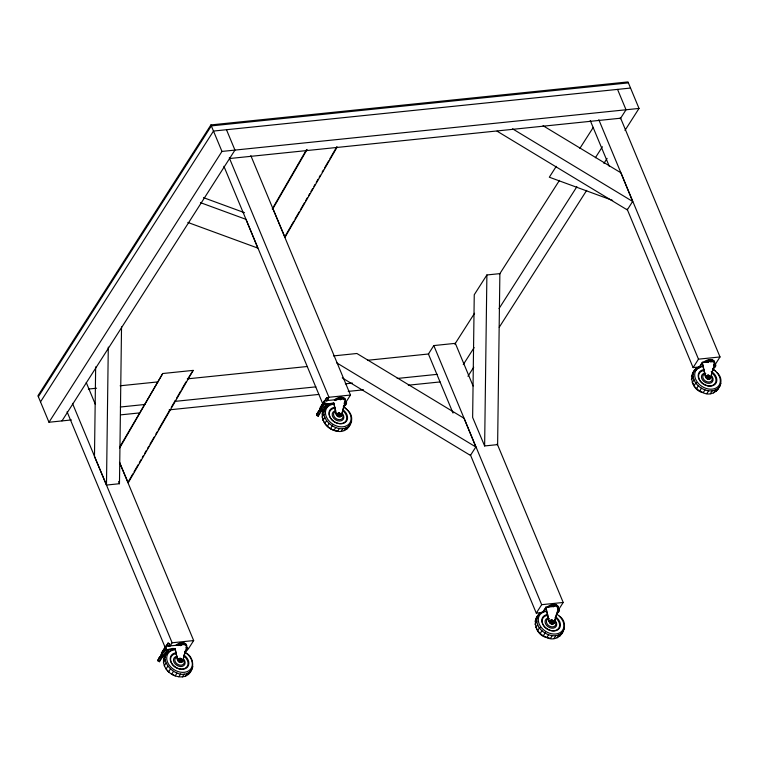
<?xml version="1.0" encoding="UTF-8"?>
<svg xmlns="http://www.w3.org/2000/svg" width="759" height="759" viewBox="0 0 759 759"><rect width="100%" height="100%" fill="white"/><g stroke="black" fill="none" stroke-linecap="round" stroke-linejoin="round"><path stroke-width="1.14" d="M95.662 366.882L94.477 456.538L106.478 485.058L119.467 483.72L121.535 326.882M106.478 485.058L108.29 347.091M484.631 445.95L486.889 274.967L499.877 273.629L497.619 444.613L484.631 445.95L472.639 417.431L474.252 294.748L486.889 274.967M185.452 652.655C196.268 657.702 194.683 675.501 182.397 676.867C167.853 677.73 156.231 661.174 168.925 649.78A19.696 14.639 32.6 0 0 162.559 656.791L159.409 661.725L157.806 660.747L160.955 655.823A19.487 14.487 32.6 0 1 166.553 649.182M191.913 669.495C180.139 686.089 150.263 655.387 173.963 649.41M178.868 659.59L178.877 659.267A4.867 2.913 -1.5 0 1 181.875 659.951L181.354 660.909L180.31 661.051A1.584 1.176 32.6 0 1 178.792 659.467L178.887 659.315M349.064 411.748C356.085 419.727 347.945 433.56 337.575 431.292C324.416 429.452 316.266 414.31 327.651 404.281A19.696 14.639 32.6 0 0 321.285 411.293L318.135 416.217L316.531 415.249L319.681 410.315A19.487 14.487 32.6 0 1 326.047 403.304M350.639 423.996C340.563 438.474 313.106 416.179 328.609 405.183M337.594 414.091L337.603 413.769A4.867 2.913 -1.5 0 1 340.601 414.442L340.079 415.401L339.036 415.543A1.584 1.176 32.6 0 1 337.518 413.959L337.613 413.807A1.603 1.195 32.6 0 0 339.14 415.391L339.083 412.858A1.603 1.195 32.6 0 1 340.601 414.423A1.603 1.195 32.6 0 1 339.14 415.391A4.791 1.423 -77.6 0 0 339.083 412.858M559.392 616.099C571.442 624.439 559.933 644.192 546.784 637.569C533.273 634.828 530.532 613.215 545.55 611.09M563.501 631.184C554.459 643.215 531.755 629.173 537.837 615.644M717.046 372.669C727.388 381.559 715.206 398.987 703.176 392.716C689.665 389.974 686.923 368.362 701.933 366.246M719.893 386.331C710.851 398.371 688.147 384.329 694.229 370.79M344.169 406.312A6.565 2.998 -22.6 0 0 345.307 401.464L341.417 415.581A2.818 2.087 32.6 0 1 338.77 416.871A2.818 2.087 32.6 0 1 336.209 414.281L333.808 403.01L324.899 404.253L333.581 403.361M557.03 613.5A6.565 2.998 -22.6 0 0 558.169 608.652L554.279 622.769A2.818 2.087 32.6 0 1 551.632 624.059A2.818 2.087 32.6 0 1 549.07 621.469L545.835 607.978L543.283 611.972M713.792 365.705L714.561 363.808L710.661 377.916A2.818 2.087 32.6 0 1 708.024 379.206A2.818 2.087 32.6 0 1 705.462 376.625L702.217 363.125L699.03 368.115M556.319 614.619L554.279 622.769M712.293 371.844L712.701 369.775M174.864 648.86L166.174 649.751L175.082 648.509L177.483 659.789A2.818 2.087 32.6 0 0 180.044 662.37A2.818 2.087 32.6 0 0 182.691 661.08L185.348 650.786M182.691 661.08L186.581 646.972A6.565 2.998 -22.6 0 1 185.443 651.81M341.417 415.581L344.074 405.287M190.111 672.313L191.126 669.552M348.836 426.814L349.842 424.044M561.698 634.002L562.372 632.152M718.09 389.149L718.764 387.308M163.621 651.488L158.289 659.637L163.621 651.488L165.576 649.989M160.965 655.453L162.075 653.328M319.672 410.173L317.015 414.139L321.778 406.558L324.302 404.49M319.691 409.945L321.778 406.558M119.552 447.317L162.72 373.523L193.175 370.383L128.195 482.819L119.675 462.677M119.628 448.076L162.72 373.523M272.244 208.953L306.475 149.722M307.139 149.457L272.908 208.687L285.014 237.301L336.996 147.35M128.717 481.035L132.844 473.872M134.03 471.832L138.166 464.679M139.343 462.629L141.117 459.565M142.303 457.525L143.479 455.476M144.665 453.436L146.43 450.372M147.616 448.322L148.802 446.283M149.978 444.233L154.115 437.08M155.889 434.015L157.066 431.966M158.252 429.926L170.063 409.481M171.24 407.441L175.376 400.278M176.562 398.238L180.699 391.084M181.875 389.035L186.012 381.881M284.938 236.542L293.799 221.211M294.976 219.161L299.112 212.008M300.298 209.968L304.435 202.805M305.611 200.765L307.386 197.701M308.571 195.651L309.748 193.611M310.934 191.562L312.699 188.498M313.884 186.458L315.061 184.409M316.247 182.369L318.021 179.295M319.197 177.255L320.383 175.206M322.158 172.141L323.334 170.101M324.52 168.052L328.647 160.899M329.833 158.859L336.92 146.591M164.978 647.949L163.109 651.175L165.633 647.228M166.259 646.241L168.118 643.025L169.722 643.993L168.327 646.412M323.704 402.45L321.835 405.667L323.723 402.706M324.985 400.743L326.844 397.517L328.448 398.494L327.053 400.904M332.679 425.078L330.412 428.702M545.541 632.266L543.273 635.89M624.98 130.415L639.021 108.433L627.987 81.915L210.926 124.922L37.95 395.743L48.984 422.251L71.403 419.945M38.358 396.71L211.334 125.89L628.386 82.883M40.512 401.881L213.488 131.06L630.539 88.053M48.984 422.251L221.97 151.43L639.021 108.433M61.982 420.913L234.958 150.092L226.476 129.723M187.786 378.817L193.175 370.383M186.316 647.313A6.565 2.998 -22.6 0 0 185.519 644.4L165.661 646.307L161.382 653.006L161.876 655.064M168.118 643.025L161.733 653.176L162.141 654.884M158.612 658.907L163.062 652.066M163.157 652.626L164.229 650.947M345.459 400.875A6.565 2.998 -22.6 0 0 344.244 398.902L324.387 400.799L320.108 407.498L320.602 409.556M320.459 407.668L324.283 401.682L324.899 404.253M324.33 401.464L326.844 397.517M168.47 645.966L169.722 643.993M317.338 413.399L321.266 407.175M320.203 409.338L322.347 405.98M322.954 405.448L320.279 409.632L320.934 409.129M322.537 406.625L323.609 404.945M169.741 646.535L172.132 642.788L193.668 640.568L119.486 462.354M326.55 401.018L328.951 397.27L350.487 395.05L250.821 155.614M166.933 653.603L168.128 651.725M163.441 659.543L165.234 656.725M326.854 406.226L323.173 411.274M163.375 662.645L165.168 659.827M322.158 414.044L323.96 411.217M171.695 650.283L172.967 648.29M322.091 417.146L323.894 414.329M164.248 665.88L166.05 663.062M322.973 420.382L324.776 417.564M166.022 669.03L167.824 666.212M324.748 423.522L326.55 420.704M168.555 671.867L170.358 669.049M177.483 659.789L175.082 648.509M327.281 426.359L329.083 423.541M180.262 658.546L181.486 659.324L181.657 660.596A1.603 1.195 32.6 0 1 179.096 659.96A1.603 1.195 32.6 0 1 180.357 658.328A4.791 1.423 -77.6 0 1 180.405 660.899C178.374 655.055 185.576 662.522 178.792 659.467A1.584 1.176 32.6 0 1 180.234 658.518L180.357 658.357A1.603 1.195 32.6 0 1 181.686 660.539L180.101 660.975M336.209 414.281L333.808 403.01M171.686 674.201L173.488 671.383M188.279 649.002L193.668 640.568M345.696 402.545L350.487 395.05M175.196 675.889L176.999 673.062M333.922 430.381L335.725 427.564M178.849 676.791L180.651 673.973M337.575 431.292L339.377 428.474M182.397 676.867L184.2 674.049M341.123 431.368L342.926 428.541M185.594 676.108L187.397 673.28M191.723 668.613L192.919 666.734M188.232 674.552L190.025 671.734M344.32 430.6L346.123 427.782M350.449 423.105L351.645 421.226M346.948 429.044L348.751 426.226M473.094 385.989L455.343 343.343L433.806 345.573L428.418 354.007L453 413.038M556.281 166.325L549.326 177.208L612.655 200.433M454.783 344.225L474.574 313.249M499.46 274.274L559.468 180.338M579.885 148.356L593.291 127.37M463.265 364.605L474.119 347.613M499.005 308.638L576.878 186.714M595.388 157.739L602.409 146.743M620.283 118.765L626.033 109.77L617.551 89.401M467.952 376.255L473.701 367.261M499.232 327.281L586.679 190.376M603.917 163.394L607.105 158.394M333.476 355.914L356.901 353.495L464.091 418.313L475.827 446.975L470.438 455.409L342.252 377.897M543.046 125.719L620.909 172.796L632.645 201.458L627.257 209.892L497.05 131.155M470.295 454.584L536.281 613.12L541.67 604.686L563.206 602.466L497.211 443.93M627.105 209.076L693.1 367.603L698.489 359.168L720.016 356.948L620.35 117.512M539.715 613.414L536.034 618.462M692.426 373.618L696.107 368.561M535.019 621.232L536.822 618.405M691.411 376.379L693.214 373.561M697.54 368.883L698.735 367.005M534.953 624.334L536.755 621.517M542.875 611.887L545.93 607.096L557.106 606.09A6.565 2.998 -22.6 0 1 558.32 608.063M691.345 379.481L693.147 376.663M698.659 367.992L702.322 362.252L713.488 361.237A6.565 2.998 -22.6 0 1 714.712 363.21M535.835 627.57L537.638 624.752M692.227 382.716L694.03 379.898M537.609 630.71L539.412 627.892M694.001 385.857L695.794 383.039M540.142 633.547L541.945 630.729M696.534 388.703L698.337 385.876M549.07 621.469L545.93 607.096M705.462 376.625L702.322 362.252M708.289 377.878A1.584 1.176 32.6 0 1 706.771 376.293L706.866 376.141A1.565 1.157 32.6 0 1 708.27 375.373L708.337 375.193A4.791 1.423 -77.6 0 1 708.384 377.735C710.993 379.007 708.403 373.001 708.261 376.616M553.15 621.109L553.178 622.38L551.689 622.655A1.565 1.157 32.6 0 1 550.455 621.279L550.465 620.957A4.867 2.913 -1.5 0 1 553.463 621.63L550.379 621.147A1.584 1.176 32.6 0 1 551.821 620.198L551.945 620.046A1.603 1.195 32.6 0 1 553.273 622.228L551.897 622.731A1.584 1.176 32.6 0 1 550.379 621.147L550.474 620.995A1.565 1.157 32.6 0 1 551.736 620.198L553.15 621.109L553.245 622.285A1.603 1.195 32.6 0 1 550.683 621.649A1.603 1.195 32.6 0 1 551.945 620.008A4.791 1.423 -77.6 0 1 551.992 622.589L551.869 621.469M559.013 609.022L563.206 602.466M715.234 364.443L720.016 356.948M699.665 391.037L701.468 388.219M546.784 637.569L548.586 634.752M703.176 392.716L704.978 389.898M550.436 638.48L552.239 635.663M706.828 393.627L708.631 390.809M553.985 638.556L555.787 635.729M710.377 393.703L712.179 390.885M557.182 637.788L558.985 634.97M713.574 392.934L715.376 390.117M562.704 631.232L564.506 628.414M719.703 385.449L720.898 383.57M559.81 636.232L561.613 633.414M716.202 391.388L718.005 388.561M159.399 657.512L161.553 655.14M164.447 656.782L165.699 655.292M345.279 401.464L344.833 401.805A5.93 2.713 -22.6 0 1 343.808 406.179M558.14 608.652L557.694 608.993A5.93 2.713 -22.6 0 1 556.67 613.367M694.305 371.379L696.06 370.345M181.562 645.321L180.433 645.653L180.225 645.141M329.491 404.67L331.617 404.158M339.615 415.856L338.808 415.875M229.569 158.527L620.644 118.205M88.338 389.073L96.583 388.219M120.14 385.79L157.834 381.91M187.283 378.874L307.433 366.483M367.508 360.288L428.759 353.969M120.368 407.014L145.111 404.462M174.561 401.426L315.905 386.853M345.354 383.817L352.423 383.086M397.185 378.475L437.231 374.339M120.871 414.841L139.722 412.896M169.172 409.86L318.771 394.433M348.21 391.397L363.523 389.822M408.285 385.202L440.097 381.929M693.1 367.603L699.893 366.901M536.281 613.12L541.945 612.532M324.805 407.222L326.968 407.004M322.158 410.126L324.33 409.907M321.93 410.477L324.102 410.258M695.652 382.783L696.734 382.669M166.079 652.731L168.242 652.503M162.35 655.748L165.604 655.406M163.213 655.985L165.377 655.767M539.26 627.627L540.342 627.522M552.173 623.111L551.461 623.006M706.771 376.293L709.855 376.787A4.867 2.913 -1.5 0 0 706.866 376.141A1.565 1.157 32.6 0 0 708.081 377.802C710.282 378.627 710.026 375.316 708.128 375.344M337.594 413.978L337.518 413.959A1.584 1.176 32.6 0 1 338.96 413.01L340.487 414.803L338.827 415.467M339.007 414.281L340.487 414.594L340.288 413.921M338.875 413.01L340.212 413.816M551.85 620.226L553.074 621.004M203.459 197.634L244.54 212.71M200.461 202.644L245.982 219.342L257.832 248.098L187.834 222.425M512.534 128.821L632.645 201.458M336.541 362.745L475.827 446.975M319.681 410.315L321.285 411.293M160.955 655.823L162.559 656.791M713.432 369.491L715.775 371.246M343.4 406.568L348.428 411.036M118.575 481.604L119.467 483.72M713.745 364.206L713.963 364.718A5.93 2.713 -22.6 0 0 714.342 363.874M711.989 361.369L712.208 361.882M710.737 361.388L710.946 361.901M598.813 119.732L698.489 359.168M590.246 120.52L609.354 166.43M556.632 606.422L556.84 606.934M552.931 606.488L553.15 607.001M433.806 345.573L541.67 604.686M343.77 399.234L343.988 399.746M340.07 399.3L340.288 399.813M229.284 157.834L328.951 397.27M210.926 124.922L221.97 151.43M223.896 166.278L323.106 404.613M86.26 382.545L95.368 404.414M72.466 403.352L172.132 642.788M67.077 411.786L165.377 647.939M708.194 361.977L708.403 362.489M324.387 400.799L325.127 403.892M165.661 646.307L166.401 649.4M165.557 647.18L166.174 649.751M182.91 660.728A2.818 2.087 32.6 0 1 180.272 662.019A1.252 0.93 32.6 0 1 178.374 660.605M180.272 662.019A2.818 2.087 32.6 0 1 177.71 659.438M186.363 646.288A5.93 2.713 -22.6 0 1 186.363 647.038M185.262 645.254A5.93 2.713 -22.6 0 1 185.983 645.672M186.116 647.304A5.93 2.713 -22.6 0 1 185.082 651.687M179.949 645.482A5.446 2.495 -22.6 0 1 181.287 645.065M178.45 645.558A5.446 2.495 -22.6 0 1 185.139 644.875M159.409 661.725A19.696 14.639 32.6 0 1 159.997 660.216M160.367 659.514A19.696 14.639 32.6 0 1 165.785 654.713M157.806 660.747A19.487 14.487 32.6 0 1 161.335 655.482M184.655 652.171A13.757 10.228 32.6 0 1 189.57 670.197A13.757 10.228 32.6 0 1 169.21 665.131A13.757 10.228 32.6 0 1 174.836 649.732M174.921 675.643A13.757 10.228 32.6 0 1 172.483 674.552M168.83 671.962A13.757 10.228 32.6 0 1 167.208 670.263M184.001 659.514A6.252 4.649 32.6 0 1 182.35 666.336A6.252 4.649 32.6 0 1 174.086 662.379A6.252 4.649 32.6 0 1 177.17 656.241M183.336 659.524A5.057 3.757 32.6 0 1 182.34 664.922A5.057 3.757 32.6 0 1 175.746 662.541A5.057 3.757 32.6 0 1 176.743 657.142M183.991 655.064A10 7.438 32.6 0 1 186.477 667.967A10 7.438 32.6 0 1 171.866 663.783A10 7.438 32.6 0 1 176.116 652.806M184.76 656.801A9.374 6.973 32.6 0 1 185.101 668.328A9.374 6.973 32.6 0 1 171.838 663.537A9.374 6.973 32.6 0 1 176.107 653.679M175.595 645.501A5.598 2.562 -22.6 0 1 184.627 643.252M176.439 645.529A6.565 2.998 -22.6 0 1 186.306 644.514M178.042 645.188A6.565 2.998 -22.6 0 1 186.524 645.862M710.889 377.565A2.818 2.087 32.6 0 1 708.251 378.855A2.818 2.087 32.6 0 1 705.69 376.265M713.963 362.508A5.93 2.713 -22.6 0 1 714.342 363.115M714.086 364.14A5.93 2.713 -22.6 0 1 713.062 368.513M710.557 361.663A5.446 2.495 -22.6 0 1 711.714 361.645M714.561 363.808A6.565 2.998 -22.6 0 1 713.422 368.646M707.16 377.735A1.565 1.157 32.6 0 1 706.714 377.119M706.43 362.394A5.446 2.495 -22.6 0 1 713.118 361.711M712.635 369.007A13.757 10.228 32.6 0 1 717.54 387.024A13.757 10.228 32.6 0 1 697.189 381.967A13.757 10.228 32.6 0 1 702.815 366.569M702.9 392.479A13.757 10.228 32.6 0 1 695.187 387.099M693.859 385.259A13.757 10.228 32.6 0 1 692.863 383.314M710.917 375.164A6.252 4.649 32.6 0 1 711.145 382.84A6.252 4.649 32.6 0 1 702.303 379.652A6.252 4.649 32.6 0 1 705.149 373.077M707.635 378.874A1.252 0.93 32.6 0 1 706.344 377.697M711.316 376.36A5.057 3.757 32.6 0 1 709.978 381.872A5.057 3.757 32.6 0 1 703.299 378.684A5.057 3.757 32.6 0 1 705.785 373.713M711.23 371.417A10 7.438 32.6 0 1 714.807 384.528A10 7.438 32.6 0 1 699.997 380.847A10 7.438 32.6 0 1 704.096 369.642M711.458 372.622A9.374 6.973 32.6 0 1 713.802 384.718A9.374 6.973 32.6 0 1 700.102 380.8A9.374 6.973 32.6 0 1 704.086 370.506M703.565 362.337A5.598 2.562 -22.6 0 1 709.105 359.605A5.598 2.562 -22.6 0 1 712.957 360.658M704.418 362.366A6.565 2.998 -22.6 0 1 711.259 359.956A6.565 2.998 -22.6 0 1 714.285 362.176M706.022 362.015A6.565 2.998 -22.6 0 1 714.494 362.698M554.497 622.408A2.818 2.087 32.6 0 1 551.859 623.708A2.818 2.087 32.6 0 1 549.298 621.118M557.95 608.727A5.93 2.713 -22.6 0 1 557.571 609.572M551.328 606.659A5.446 2.495 -22.6 0 1 553.956 606.005M556.992 614.335A13.757 10.228 32.6 0 1 560.797 632.162A13.757 10.228 32.6 0 1 540.636 626.583A13.757 10.228 32.6 0 1 546.423 611.412M549.858 638.167A13.757 10.228 32.6 0 1 546.508 637.332M545.683 637.01A13.757 10.228 32.6 0 1 540.417 633.642M539.583 632.826A13.757 10.228 32.6 0 1 538.093 631.042M537.467 630.103A13.757 10.228 32.6 0 1 536.471 628.158M554.525 620.008A6.252 4.649 32.6 0 1 555.123 627.475A6.252 4.649 32.6 0 1 546.518 625.34A6.252 4.649 32.6 0 1 547.429 618.243M552.03 623.537A1.252 0.93 32.6 0 1 550.028 622.816M554.924 621.204A5.057 3.757 32.6 0 1 553.586 626.725A5.057 3.757 32.6 0 1 546.907 623.528A5.057 3.757 32.6 0 1 549.393 618.566M555.569 616.744A10 7.438 32.6 0 1 558.064 629.647A10 7.438 32.6 0 1 543.453 625.473A10 7.438 32.6 0 1 547.704 614.496M555.066 617.465A9.374 6.973 32.6 0 1 557.41 629.562A9.374 6.973 32.6 0 1 543.71 625.653A9.374 6.973 32.6 0 1 547.694 615.359M547.182 607.191A5.598 2.562 -22.6 0 1 552.713 604.458A5.598 2.562 -22.6 0 1 556.565 605.511M548.026 607.209A6.565 2.998 -22.6 0 1 555.531 604.828A6.565 2.998 -22.6 0 1 557.476 607.968M549.63 606.868A6.565 2.998 -22.6 0 1 558.102 607.542M341.635 415.22A2.818 2.087 32.6 0 1 338.998 416.52A2.818 2.087 32.6 0 1 336.436 413.93M344.709 402.384A5.93 2.713 -22.6 0 1 343.979 403.266M340.013 399.557A5.446 2.495 -22.6 0 1 341.303 399.329M338.467 399.471A5.446 2.495 -22.6 0 1 341.095 398.817M343.191 398.978A5.446 2.495 -22.6 0 1 343.865 399.367M318.135 416.217A19.696 14.639 32.6 0 1 319.511 413.332M319.985 412.678A19.696 14.639 32.6 0 1 324.51 409.205M316.531 415.249A19.487 14.487 32.6 0 1 320.061 409.974M343.381 406.672A13.757 10.228 32.6 0 1 348.296 424.689A13.757 10.228 32.6 0 1 327.935 419.623A13.757 10.228 32.6 0 1 333.562 404.224M336.996 430.979A13.757 10.228 32.6 0 1 333.647 430.144M332.822 429.822A13.757 10.228 32.6 0 1 330.431 428.598M329.672 428.114A13.757 10.228 32.6 0 1 327.556 426.454M326.721 425.638A13.757 10.228 32.6 0 1 324.065 421.947M323.609 420.97A13.757 10.228 32.6 0 1 322.803 418.01M342.717 414.006A6.252 4.649 32.6 0 1 341.076 420.828A6.252 4.649 32.6 0 1 332.812 416.871A6.252 4.649 32.6 0 1 335.895 410.742M339.169 416.349A1.252 0.93 32.6 0 1 337.186 414.869M342.062 414.016A5.057 3.757 32.6 0 1 341.066 419.414A5.057 3.757 32.6 0 1 334.472 417.033A5.057 3.757 32.6 0 1 335.469 411.634M342.707 409.556A10 7.438 32.6 0 1 345.203 422.459A10 7.438 32.6 0 1 330.592 418.285A10 7.438 32.6 0 1 334.842 407.308M343.485 411.302A9.374 6.973 32.6 0 1 343.818 422.82A9.374 6.973 32.6 0 1 330.563 418.029A9.374 6.973 32.6 0 1 334.833 408.171M334.321 400.002A5.598 2.562 -22.6 0 1 340.506 397.175A5.598 2.562 -22.6 0 1 343.704 399.035M335.165 400.021A6.565 2.998 -22.6 0 1 342.005 397.621A6.565 2.998 -22.6 0 1 345.032 399.841M335.374 400.543A6.565 2.998 -22.6 0 1 342.888 398.152A6.565 2.998 -22.6 0 1 344.823 401.293M707.065 376.796A1.603 1.195 32.6 0 0 709.665 377.375A1.603 1.195 32.6 0 0 708.337 375.164A1.603 1.195 32.6 0 0 707.065 376.796"/></g></svg>
